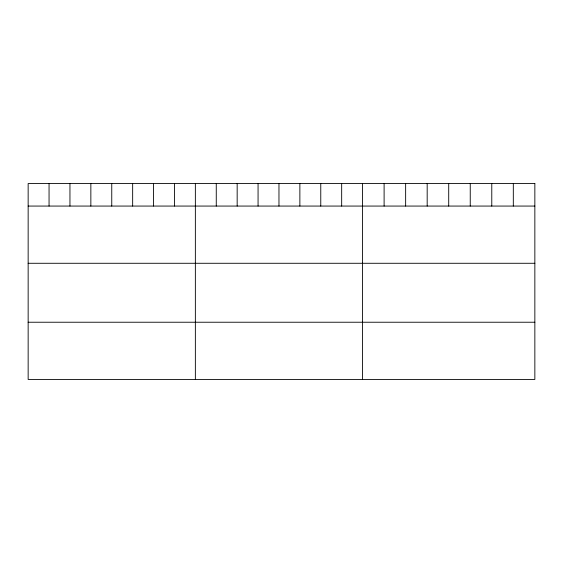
<?xml version="1.0" encoding="UTF-8"?>
<svg xmlns="http://www.w3.org/2000/svg" width="563" height="563" viewBox="0 0 563 563"><rect width="100%" height="100%" fill="white"/><g stroke="black" fill="none" stroke-linecap="round" stroke-linejoin="round"><path stroke-width="0.84" d="M28.15 206.065L534.85 206.065M28.15 263.28L534.85 263.28M28.15 322.233L534.85 322.233M513.315 183.552L513.315 206.065M491.78 183.552L491.78 206.065M470.246 183.552L470.246 206.065M448.711 183.552L448.711 206.065M427.176 183.552L427.176 206.065M405.641 183.552L405.641 206.065M384.107 183.552L384.107 206.065M362.572 183.552L362.572 379.448M341.671 183.552L341.671 206.065M320.769 183.552L320.769 206.065M299.868 183.552L299.868 206.065M278.966 183.552L278.966 206.065M258.065 183.552L258.065 206.065M237.164 183.552L237.164 206.065M216.262 183.552L216.262 206.065M195.361 183.552L195.361 379.448M174.46 183.552L174.46 206.065M153.558 183.552L153.558 206.065M132.657 183.552L132.657 206.065M111.756 183.552L111.756 206.065M90.854 183.552L90.854 206.065M69.953 183.552L69.953 206.065M49.051 183.552L49.051 206.065M534.85 183.552L28.15 183.552L28.15 379.448L534.85 379.448L534.85 183.552"/></g></svg>
